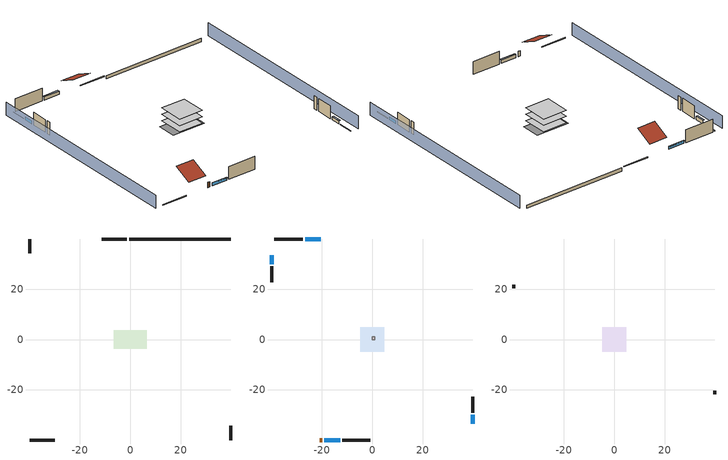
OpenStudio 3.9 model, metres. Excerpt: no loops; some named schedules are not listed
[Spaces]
crawlspace - vented 1
 floor foundation (Slab1 construction): -6.47,-3.59 -6.47,3.59 6.47,3.59 6.47,-3.59 z-1.22
 wall outside (RimJoist1 construction): -1.34,39.82 -11.31,39.82 z0:0.3
 wall outside (RimJoist2 construction): 39.82,-39.82 39.82,-34.27 z0:0.3
 wall outside (RimJoist3 construction): -39.82,-39.82 -29.85,-39.82 z0:0.3
 wall outside (RimJoist4 construction): -39.82,39.82 -39.82,34.27 z0:0.3
 wall foundation (FoundationWall1 construction): 39.82,39.82 -0.41,39.82 z-1.22:0
conditioned space 1
 floor to crawlspace - vented 1 (Floor1 construction): -4.82,-4.82 -4.82,4.82 4.82,4.82 4.82,-4.82 z0
 floor adiabatic (AdiabaticFloorConstruction): -4.82,-4.82 -4.82,4.82 4.82,4.82 4.82,-4.82 z2.44
 wall outside (Wall1 construction): -27.51,39.82 -38.89,39.82 z0:4.88
 wall outside (Wall2 construction): 39.82,-28.96 39.82,-22.64 z0:4.88
 wall outside (Wall3 construction): -11.81,-39.82 -0.81,-39.82 z0:4.88
 wall outside (Wall4 construction): -39.82,28.96 -39.82,22.64 z0:4.88
 wall outside (AdiabaticWallConstruction): -20.37,39.82 -26.58,39.82 / 39.82,-33.34 39.82,-29.89 / -18.95,-39.82 -12.74,-39.82 / -39.82,33.34 -39.82,29.89 z0:1.22
 wall outside (AdiabaticWallConstruction 1): -20.79,-39.82 -19.87,-39.82 z0:2.03
 window (WindowConstruction): -20.37,39.82 -26.58,39.82 z0:1.22
 window (WindowConstruction 1): 39.82,-33.34 39.82,-29.89 z0:1.22
 window (WindowConstruction 2): -18.95,-39.82 -12.74,-39.82 z0:1.22
 window (WindowConstruction 3): -39.82,33.34 -39.82,29.89 z0:1.22
 door (Door): -20.79,-39.82 -19.88,-39.82 z0:2.03
 ceiling adiabatic (AdiabaticFloorConstruction): 4.82,-4.82 4.82,4.82 -4.82,4.82 -4.82,-4.82 z2.44
central ac airloop ret air space
 floor adiabatic (AdiabaticConst): 0,0 0,1 1,1 1,0 z0
 wall adiabatic (AdiabaticConst): 0,1 0,0 1,0 1,1 0,1 z0:1
 ceiling adiabatic (AdiabaticConst): 1,0 1,1 0,1 0,0 z1
attic - unvented 1
 floor to conditioned space 1 (Floor2 construction Reversed): -4.82,-4.82 -4.82,4.82 4.82,4.82 4.82,-4.82 z4.88
 wall outside (Wall5 construction): 39.82,-21.71 39.82,-20.39 z0:4.88
 wall outside (Wall6 construction): -39.82,21.71 -39.82,20.39 z0:4.88
 roof outside (Roof1 construction): -19.44,39.82,4.88 -19.44,33.37,8.1 -12.24,33.37,8.1 -12.24,39.82,4.88
 roof outside (Roof2 construction): -21.72,-39.82,4.88 -21.72,-33.37,8.1 -28.92,-33.37,8.1 -28.92,-39.82,4.88
shading: -42.87,39.82 -42.87,-39.82 / 42.87,-39.82 42.87,39.82 z0:4.88; -26.58,39.82 -20.37,39.82 -20.37,40.43 -26.58,40.43 z1.22; 39.82,-29.89 39.82,-33.34 40.43,-33.34 40.43,-29.89 z1.22; -12.74,-39.82 -18.95,-39.82 -18.95,-40.43 -12.74,-40.43 z1.22; -39.82,29.89 -39.82,33.34 -40.43,33.34 -40.43,29.89 z1.22
[Site]
Denver Intl Ap_CO: Latitude {deg}=39.83; Longitude {deg}=-104.65; Time Zone {hr}=-7; Elevation {m}=1650; Terrain=Suburbs; Keep Site Location Information=Yes
[Site:GroundTemperature:Shallow]
6.71281, 4.94206, 4.80025, 5.64056, 9.01395, 12.3716, 15.2825, 17.1265, 17.2832, 15.7834, 12.9467, 9.69205
[Site:WaterMainsTemperature]
Calculation Method=Schedule; Temperature Schedule=mains temperature schedule
[Building]
Building 1
[Material] Roughness=Rough
Name | Thickness {m} | Conductivity {W/m-K} | Density {kg/m3} | Specific Heat {J/kg-K} | Thermal Absorptance | Solar Absorptance | Visible Absorptance
asphalt or fiberglass shingles | 0.00635 | 0.162714 | 1121.4 | 1465.45 | 0.9 | 0.85 | 0.85
roof rigid ins | 0.00281632 | 0.029427 | 32.04 | 1214.23 | 0.9 | 0.7 | 0.7
osb sheathing 0.5 in. | 0.0127 | 0.115458 | 512.64 | 1214.23 | 0.9 | 0.6 | 0.6
wood siding | 0.0254 | 0.102417 | 544.68 | 1172.36 | 0.9 | 0.7 | 0.7
wall rigid ins; rim joist rigid ins; floor rigid ins | 0.051816 | 0.029427 | 32.04 | 1214.23 | 0.9 | 0.7 | 0.7
osb sheathing 0.5 in. 1 | 0.0127 | 0.115458 | 512.64 | 1214.23 | 0.9 | 0.7 | 0.7
wall stud and cavity | 0.1397 | 0.0823012 | 139.0536 | 1170.24 | 0.9 | 0.7 | 0.7
gypsum board | 0.0127 | 0.160291 | 801 | 837.4 | 0.9 | 0.6 | 0.6
wall stud and cavity 1 | 0.1397 | 0.727959 | 139.0536 | 1170.24 | 0.9 | 0.6 | 0.6
osb sheathing 2.0 in. | 0.0508 | 0.115458 | 512.64 | 1214.23 | 0.9 | 0.7 | 0.7
rim joist stud and cavity | 0.0508 | 0.0351153 | 125.044 | 1163.47 | 0.9 | 0.6 | 0.6
floor stud and cavity | 0.1397 | 0.186283 | 92.3553 | 1139.71 | 0.9 | 0.7 | 0.7
osb sheathing 0.75 in. | 0.01905 | 0.115458 | 512.64 | 1214.23 | 0.9 | 0.7 | 0.7
floor covering | 0.0127 | 0.0433444 | 54.468 | 1339.84 | 0.9 | 0.6 | 0.6
ceiling loosefill ins | 0.254 | 0.0480833 | 16.02 | 1046.75 | 0.9 | 0.7 | 0.7
ceiling stud and cavity | 0.1397 | 0.108384 | 65.682 | 1177.47 | 0.9 | 0.7 | 0.7
exterior vertical ins | 0.0461162 | 0.029427 | 32.04 | 1214.23
concrete 8.0 in. | 0.2032 | 1.803125 | 2242.8 | 837.4 | 0.9 | 0.7 | 0.7
concrete 4.0 in. | 0.1016 | 1.803125 | 2242.8 | 837.4 | 0.9 | 0.7 | 0.7
wood siding 1; wood siding 2 | 0.0254 | 0.102417 | 544.68 | 1172.36
wall rigid ins 1; floor rigid ins 1 | 0.512978 | 0.029427 | 32.04 | 1214.23 | 0.9 | 0.7 | 0.7
wall stud and cavity 2 | 0.0889 | 0.380278 | 52.3479 | 1209.89 | 0.9 | 0.7 | 0.7
door material | 0.04445 | 0.0716541 | 512.64 | 1214.23 | 0.9 | 0.7 | 0.7
floor stud and cavity 1 | 0.1397 | 1.75129 | 37.0049 | 1207.88 | 0.9 | 0.7 | 0.7
wall stud and cavity 3 | 0.0889 | 0.391764 | 83.0341 | 1211.67 | 0.9 | 0.7 | 0.7
furniture material conditioned space 1 | 0.1524 | 0.115458 | 640.8 | 1214.23 | 0.9 | 0.6 | 0.6
[Construction]
Roof1 construction; Roof2 construction: asphalt or fiberglass shingles, roof rigid ins, osb sheathing 0.5 in.
Wall1 construction; Wall2 construction; Wall3 construction; Wall4 construction: wood siding, wall rigid ins, osb sheathing 0.5 in. 1, wall stud and cavity, gypsum board
Wall5 construction; Wall6 construction: wood siding, osb sheathing 0.5 in. 1, wall stud and cavity 1
RimJoist1 construction; RimJoist2 construction; RimJoist3 construction; RimJoist4 construction: wood siding, rim joist rigid ins, osb sheathing 2.0 in., rim joist stud and cavity
Floor1 construction: floor stud and cavity, floor rigid ins, osb sheathing 0.75 in., floor covering
Floor2 construction Reversed: gypsum board, ceiling stud and cavity, ceiling loosefill ins
FoundationWall1 construction: concrete 8.0 in.
Slab1 construction: concrete 4.0 in.
WindowConstruction; WindowConstruction 1; WindowConstruction 2; WindowConstruction 3: WindowMaterial
AdiabaticWallConstruction: wood siding 1, wall rigid ins 1, wall stud and cavity 2, gypsum board
Door: door material
AdiabaticWallConstruction 1: wood siding 2, wall rigid ins 1, wall stud and cavity 2, gypsum board
AdiabaticFloorConstruction: floor stud and cavity 1, floor rigid ins 1, osb sheathing 0.75 in., floor covering
PartitionWallConstruction: gypsum board, wall stud and cavity 3, gypsum board
furniture construction conditioned space 1: furniture material conditioned space 1
AdiabaticConst: Adiabatic
[WindowMaterial:SimpleGlazingSystem]
WindowMaterial: U-Factor {W/m2-K}=1.87374; Solar Heat Gain Coefficient=0.45
[Material:NoMass]
Adiabatic: Roughness=Rough; Thermal Resistance {m2-K/W}=176.1
[ThermalZone] Multiplier=1; Use Ideal Air Loads=No
Name | Volume {m3} | Thermostat
conditioned space | 453.07 | conditioned space temperature setpoint
attic - unvented | 66.7434
crawlspace - vented | 113.267
central ac airloop ret air zone | 1
[Sizing:Zone] Zone Cooling Design Supply Air Temperature Input Method=SupplyAirTemperature; Zone Cooling Design Supply Air Temperature {C}=14; Zone Cooling Design Supply Air Temperature Difference {deltaC}=11.11; Zone Heating Design Supply Air Temperature Input Method=SupplyAirTemperature; Zone Heating Design Supply Air Temperature {C}=40; Zone Heating Design Supply Air Temperature Difference {deltaC}=11.11; Zone Cooling Design Supply Air Humidity Ratio {kg-H2O/kg-air}=0.0085; Zone Heating Design Supply Air Humidity Ratio {kg-H2O/kg-air}=0.008; Cooling Design Air Flow Method=DesignDay; Heating Design Air Flow Method=DesignDay; Account for Dedicated Outdoor Air System=No; Dedicated Outdoor Air System Control Strategy=NeutralSupplyAir; Dedicated Outdoor Air Low Setpoint Temperature for Design {C}=autosize; Dedicated Outdoor Air High Setpoint Temperature for Design {C}=autosize; Zone Load Sizing Method=Sensible Load Only No Latent Load; Zone Latent Cooling Design Supply Air Humidity Ratio Input Method=HumidityRatioDifference; Zone Cooling Design Supply Air Humidity Ratio Difference {kgWater/kgDryAir}=0.005; Zone Latent Heating Design Supply Air Humidity Ratio Input Method=HumidityRatioDifference; Zone Humidification Design Supply Air Humidity Ratio Difference {kgWater/kgDryAir}=0.005; Sizing Option=Coincident
attic - unvented; crawlspace - vented; central ac airloop ret air zone
[Space]
Name | Thermal Zone | Volume {m3}
conditioned space 1 | conditioned space | 453.07
attic - unvented 1 | attic - unvented | 66.7434
crawlspace - vented 1 | crawlspace - vented | 113.267
central ac airloop ret air space | central ac airloop ret air zone
[ThermostatSetpoint:DualSetpoint]
conditioned space temperature setpoint: Heating Setpoint Temperature Schedule=heating setpoint; Cooling Setpoint Temperature Schedule=cooling setpoint; Temperature Difference Between Cutout And Setpoint {deltaC}=0
[Foundation:Kiva]
Foundation Kiva 1: Initial Indoor Air Temperature {C}=2.7096; Wall Height Above Grade {m}=0; Wall Depth Below Slab {m}=0.2032; Custom Block Material Name 1=exterior vertical ins; Custom Block Depth 1 {m}=1.2192; Custom Block X Position 1 {m}=0.2032; Custom Block Z Position 1 {m}=0
[Foundation:Kiva:Settings]
Soil Conductivity {W/m-K}=1.731; Soil Density {kg/m3}=1842.3; Soil Specific Heat {J/kg-K}=418.7; Ground Solar Absorptivity=0.9; Ground Thermal Absorptivity=0.9; Ground Surface Roughness {m}=0.03; Far-Field Width {m}=40; Deep-Ground Boundary Condition=ZeroFlux; Deep-Ground Depth {m}=40; Minimum Cell Dimension {m}=0.2; Maximum Cell Growth Coefficient=3; Simulation Timestep=Timestep
[SurfaceProperty:ExposedFoundationPerimeter]
Slab1: Exposed Perimeter Calculation Method=TotalExposedPerimeter; Total Exposed Perimeter {m}=40.2336
[SurfaceProperty:IncidentSolarMultiplier] Incident Solar Multiplier=1; Incident Solar Multiplier Schedule=trans schedule winter=0.85 summer=0.7
Window1; Window2; Window3; Window4
[InternalMass:Definition] Design Level Calculation Method=SurfaceArea
Name | Construction | Surface Area {m2}
partition wall mass | PartitionWallConstruction | 185.806
furniture mass conditioned space 1 | furniture construction conditioned space 1 | 74.3224
[InternalMass] Space or SpaceType=conditioned space 1; Multiplier=1
Name | Internal Mass Definition
partition wall mass | partition wall mass
furniture mass conditioned space 1 | furniture mass conditioned space 1
[EnergyManagementSystem:Sensor]
Name | Output Variable or Output Meter | Output Variable or Output Meter Index Key
out_pb_s | Site Outdoor Air Barometric Pressure
out_wt_s | Site Outdoor Air Humidity Ratio
site_vw_s | Site Wind Speed
cool_season | Schedule Value | cooling season schedule
central_ac_airloop_AH_MFR_s | System Node Mass Flow Rate | Node 6
central_ac_airloop_AH_VFR_s | System Node Current Density Volume Flow Rate | Node 6
central_ac_airloop_AH_Tout_s | System Node Temperature | Node 6
central_ac_airloop_AH_Wout_s | System Node Humidity Ratio | Node 6
central_ac_airloop_RA_T_s | System Node Temperature | Node 9
central_ac_airloop_Ra_W_s | System Node Humidity Ratio | Node 9
central_ac_airloop_0_DZ_T_s | Zone Air Temperature | crawlspace - vented
central_ac_airloop_0_DZ_W_s | Zone Mean Air Humidity Ratio | crawlspace - vented
natural_vent_s | Schedule Value | natural vent schedule
htg_sp_s | Schedule Value | heating setpoint
clg_sp_s | Schedule Value | cooling setpoint
clothes_dryer_exhaust_0_sch_s | Schedule Value | clothes dryer exhaust 0 schedule
htg_load_cond | Heating:EnergyTransfer:Zone:CONDITIONED SPACE
clg_load_cond | Cooling:EnergyTransfer:Zone:CONDITIONED SPACE
htg_load_duct | Heating:EnergyTransfer:Zone:CENTRAL AC AIRLOOP RET AIR ZONE
clg_load_duct | Cooling:EnergyTransfer:Zone:CENTRAL AC AIRLOOP RET AIR ZONE
[EnergyManagementSystem:Program]
central_ac_supply_fan_disaggregate_program: Set central_ac_supply_fan_clg = 0; If central_ac_clg_coil_s > 0; Set central_ac_supply_fan_clg = central_ac_supply_fan_s; EndIf
boiler_hydronic_pump_power_program: Set heating_plr = boiler_plr_s; Set pump_total_eff = boiler_hydronic_pump_rated_mfr / 1000 * 20000.0 / 81.7307692307692; Set pump_vfr = boiler_hydronic_pump_mfr_s / 1000; If pump_vfr > 0; Set boiler_hydronic_pump_pressure_rise_act = 81.73076923076923 * heating_plr * pump_total_eff / pump_vfr; Else; Set boiler_hydronic_pump_pressure_rise_act = 0; EndIf
boiler_hydronic_pump_disaggregate_program: Set boiler_hydronic_pump_primary_htg = boiler_hydronic_pump_s
water_heater_EC_adj: If WarmupFlag == 0; Set dhw_e_cons = water_heater_energy + water_heater_on_cycle_parasitic + water_heater_off_cycle_parasitic; Set water_heater_ec_adj_act = -0.05990509749298423 * dhw_e_cons / 1; EndIf
fridge_schedule_program: Set Tin = fridge_tin_s*(9.0/5.0)+32.0; Set fridge_schedule_act = 0; If (Hour == 0); Set fridge_schedule_act = (-0.487+0.019*Tin); ElseIf (Hour == 1); Set fridge_schedule_act = (-0.34+0.016*Tin); ElseIf (Hour == 2); Set fridge_schedule_act = (-0.37+0.017*Tin); ElseIf (Hour == 3); Set fridge_schedule_act = (-0.361+0.016*Tin); ElseIf (Hour == 4); Set fridge_schedule_act = (-0.515+0.018*Tin); ElseIf (Hour == 5); Set fridge_schedule_act = (-0.684+0.021*Tin); ElseIf (Hour == 6); Set fridge_schedule_act = (-0.471+0.019*Tin); ElseIf (Hour == 7); Set fridge_schedule_act = (-0.159+0.015*Tin); ElseIf (Hour == 8); Set fridge_schedule_act = (-0.079+0.015*Tin); ElseIf (Hour == 9); Set fridge_schedule_act = (-0.417+0.019*Tin); ElseIf (Hour == 10); Set fridge_schedule_act = (-0.411+0.018*Tin); ElseIf (Hour == 11); Set fridge_schedule_act = (-0.386+0.018*Tin); ElseIf (Hour == 12); Set fridge_schedule_act = (-0.24+0.016*Tin); ElseIf (Hour == 13); Set fridge_schedule_act = (-0.314+0.017*Tin); ElseIf (Hour == 14); Set fridge_schedule_act = (-0.16+0.015*Tin); ElseIf (Hour == 15); Set fridge_schedule_act = (-0.121+0.015*Tin); ElseIf (Hour == 16); Set fridge_schedule_act = (-0.469+0.02*Tin); ElseIf (Hour == 17); Set fridge_schedule_act = (-0.412+0.02*Tin); ElseIf (Hour == 18); Set fridge_schedule_act = (-0.091+0.017*Tin); ElseIf (Hour == 19); Set fridge_schedule_act = (0.077+0.014*Tin); ElseIf (Hour == 20); Set fridge_schedule_act = (-0.118+0.016*Tin); ElseIf (Hour == 21); Set fridge_schedule_act = (-0.247+0.017*Tin); ElseIf (Hour == 22); Set fridge_schedule_act = (-0.445+0.019*Tin); ElseIf (Hour == 23); Set fridge_schedule_act = (-0.544+0.02*Tin); EndIf
central_ac_airloop_0_duct_program: Set central_ac_airloop_AH_MFR = central_ac_airloop_AH_MFR_s; Set central_ac_airloop_Fan_RTF = 0; Set central_ac_airloop_Fan_RTF = central_ac_airloop_Fan_RTF + central_ac_airloop_Fan_RTF_s; Set central_ac_airloop_Fan_RTF = central_ac_airloop_Fan_RTF + central_ac_airloop_Fan_RTF_s_1; Set central_ac_airloop_AH_VFR = central_ac_airloop_AH_VFR_s; Set central_ac_airloop_AH_Tout = central_ac_airloop_AH_Tout_s; Set central_ac_airloop_AH_Wout = central_ac_airloop_AH_Wout_s; Set central_ac_airloop_RA_T = central_ac_airloop_RA_T_s; Set central_ac_airloop_Ra_W = central_ac_airloop_Ra_W_s; Set central_ac_airloop_0_DZ_T = central_ac_airloop_0_DZ_T_s; Set central_ac_airloop_0_DZ_W = central_ac_airloop_0_DZ_W_s; Run central_ac_airloop_0_duct_subroutine; Set central_ac_airloop_0_SupSensLkToCond_act = central_ac_airloop_0_SupSensLkToCond; Set central_ac_airloop_0_SupLatLkToCond_act = central_ac_airloop_0_SupLatLkToCond; Set central_ac_airloop_0_SupCondToLv_act = central_ac_airloop_0_SupCondToLv; Set central_ac_airloop_0_RetSensLkToRP_act = central_ac_airloop_0_RetSensLkToRP; Set central_ac_airloop_0_RetLatLkToRP_act = central_ac_airloop_0_RetLatLkToRP; Set central_ac_airloop_0_RetCondToRP_act = central_ac_airloop_0_RetCondToRP; Set central_ac_airloop_0_RetCondToDZ_act = central_ac_airloop_0_RetCondToDZ; Set central_ac_airloop_0_SupCondToDZ_act = central_ac_airloop_0_SupCondToDZ; Set central_ac_airloop_0_SupSensLkToDZ_act = central_ac_airloop_0_SupSensLkToDZ; Set central_ac_airloop_0_SupLatLkToDZ_act = central_ac_airloop_0_SupLatLkToDZ; Set central_ac_airloop_0_ZoneMixDZToCond_mix_act = central_ac_airloop_0_ZoneMixDZToCond; Set central_ac_airloop_0_ZoneMixCondToDZ_mix_act = central_ac_airloop_0_ZoneMixCondToDZ
natural_vent_program: Set Tin = tin_s; Set Tout = tout_s; Set Wout = out_wt_s; Set Pbar = out_pb_s; Set Phiout = (@RhFnTdbWPb Tout Wout Pbar); Set MaxHR = 0.0115; Set Tnvsp = (htg_sp_s + clg_sp_s) / 2; Set NVavail = natural_vent_s; Set ClgSsnAvail = cool_season; Set Qnv = 0; Set Qwhf = 0; Set whole_house_fan_mix_act = 0; Set whole_house_fan_act = 0; If ((Wout < MaxHR) && (Tin > Tout) && (Tin > Tnvsp) && (ClgSsnAvail > 0)); Set WHF_Flow = 0; Set Adj = (Tin-Tnvsp)/(Tin-Tout); Set Adj = (@Min Adj 1); Set Adj = (@Max Adj 0); If (WHF_Flow > 0); Set Qwhf = WHF_Flow*Adj; Set whole_house_fan_mix_act = WHF_Flow*Adj; Set WHF_W = 0; Set whole_house_fan_act = WHF_W*Adj; ElseIf (NVavail > 0); Set NVArea = 9471.204799488001; Set Cs = 0.00017937135914540493; Set Cw = 8.70903777141566e-05; Set Tdiff = Tin-Tout; Set dT = (@Abs Tdiff); Set Vwind = site_vw_s; Set SGNV = NVArea*Adj*((((Cs*dT)+(Cw*(Vwind^2)))^0.5)/1000); Set MaxNV = 2.5170530304000005; Set Qnv = (@Min SGNV MaxNV); EndIf; EndIf; Set natural_vent_flow_act = Qnv; Set whole_house_fan_flow_act = Qwhf; Set natural_vent_program_Qnv = Qnv; Set natural_vent_program_Qwhf = Qwhf
crawlspace_vented_1_duct_leakage_imbalance_infil_program: Set Qducts = 0; Set Qducts = Qducts - central_ac_airloop_0_DuctImbalLkSupFanEquivDZ; Set Qducts = Qducts + central_ac_airloop_0_DuctImbalLkExhFanEquivDZ; Set crawlspace_vented_1_duct_leakage_imbalance_infil_flow_act = (@Abs(Qducts))
unmet_hours_program: Set htg_unmet_hours = 0; Set clg_unmet_hours = 0; Set unit_htg_unmet_hours = 0; If ((DayOfYear >= 1) && (DayOfYear <= 365)); Set unit_htg_unmet_hours = unit_htg_unmet_hours + conditioned_space_htg_unmet_s; If unit_htg_unmet_hours > htg_unmet_hours; Set htg_unmet_hours = unit_htg_unmet_hours; EndIf; EndIf; Set unit_clg_unmet_hours = 0; If ((DayOfYear >= 1) && (DayOfYear <= 365)); Set unit_clg_unmet_hours = unit_clg_unmet_hours + conditioned_space_clg_unmet_s; If unit_clg_unmet_hours > clg_unmet_hours; Set clg_unmet_hours = unit_clg_unmet_hours; EndIf; EndIf
total_loads_program: Set loads_htg_tot = 0; Set loads_clg_tot = 0; If htg_load_cond > 0; Set loads_htg_tot = loads_htg_tot + (htg_load_cond - clg_load_cond) * 1.0; Set loads_htg_tot = loads_htg_tot + (htg_load_duct - clg_load_duct) * 1.0; EndIf; Set loads_htg_tot = (@Max loads_htg_tot 0); If clg_load_cond > 0; Set loads_clg_tot = loads_clg_tot + (clg_load_cond - htg_load_cond) * 1.0; Set loads_clg_tot = loads_clg_tot + (clg_load_duct - htg_load_duct) * 1.0; EndIf; Set loads_clg_tot = (@Max loads_clg_tot 0)
total_airflows_program: Set total_infil_flow_rate = 0; Set total_mechvent_flow_rate = 0; Set total_natvent_flow_rate = 0; Set total_whf_flow_rate = 0; Set total_infil_flow_rate = total_infil_flow_rate + (infil_program_Qinf * 1); Set total_mechvent_flow_rate = total_mechvent_flow_rate + (infil_program_Qfan * 1); Set total_natvent_flow_rate = total_natvent_flow_rate + (natural_vent_program_Qnv * 1); Set total_whf_flow_rate = total_whf_flow_rate + (natural_vent_program_Qwhf * 1)
[EnergyManagementSystem:ProgramCallingManager]
central_ac_supply_fan_disaggregate_program_calling_manager: EndOfSystemTimestepBeforeHVACReporting; central_ac_supply_fan_disaggregate_program
boiler_hydronic_pump_power_program_calling_manager: EndOfSystemTimestepBeforeHVACReporting; boiler_hydronic_pump_power_program
boiler_hydronic_pump_disaggregate_program_calling_manager: EndOfSystemTimestepBeforeHVACReporting; boiler_hydronic_pump_disaggregate_program
water_heater_EC_adj_ProgramManager: EndOfSystemTimestepBeforeHVACReporting; water_heater_EC_adj
[EnergyManagementSystem:Actuator]
Name | Actuated Component | Actuated Component Type | Actuated Component Control Type | Zone or Space
water_heater_ec_adj_act | water heater energy adjustment1 | OtherEquipment | Power Level | conditioned space 1
central_ac_airloop_0_SupSensLkToCond_act | central ac airloop_0 SupSensLkToCond | OtherEquipment | Power Level | conditioned space 1
central_ac_airloop_0_SupLatLkToCond_act | central ac airloop_0 SupLatLkToCond | OtherEquipment | Power Level | conditioned space 1
central_ac_airloop_0_SupCondToLv_act | central ac airloop_0 SupCondToLv | OtherEquipment | Power Level | conditioned space 1
central_ac_airloop_0_RetCondToRP_act | central ac airloop_0 RetCondToRP | OtherEquipment | Power Level | central ac airloop ret air space
central_ac_airloop_0_RetSensLkToRP_act | central ac airloop_0 RetSensLkToRP | OtherEquipment | Power Level | central ac airloop ret air space
central_ac_airloop_0_RetLatLkToRP_act | central ac airloop_0 RetLatLkToRP | OtherEquipment | Power Level | central ac airloop ret air space
central_ac_airloop_0_SupCondToDZ_act | central ac airloop_0 SupCondToDZ | OtherEquipment | Power Level | crawlspace - vented 1
central_ac_airloop_0_RetCondToDZ_act | central ac airloop_0 RetCondToDZ | OtherEquipment | Power Level | crawlspace - vented 1
central_ac_airloop_0_SupSensLkToDZ_act | central ac airloop_0 SupSensLkToDZ | OtherEquipment | Power Level | crawlspace - vented 1
central_ac_airloop_0_SupLatLkToDZ_act | central ac airloop_0 SupLatLkToDZ | OtherEquipment | Power Level | crawlspace - vented 1
whole_house_fan_act | whole house fan | ElectricEquipment | Electricity Rate | conditioned space 1
mech_vent_house_fan_cfis_act | mech vent house fan cfis | ElectricEquipment | Electricity Rate | conditioned space 1
mech_vent_house_fan_sensible_load_act | mech vent house fan sensible load | OtherEquipment | Power Level | conditioned space 1
mech_vent_house_fan_latent_load_act | mech vent house fan latent load | OtherEquipment | Power Level | conditioned space 1
[OtherEquipment:Definition] Design Level Calculation Method=EquipmentLevel
Name | Design Level {W} | Fraction Latent | Fraction Radiant | Fraction Lost
water heater energy adjustment1 | 0.01 | 0 | 0 | 1
clothes dryer 2 | 0 | 0.015 | 0.081 | 0.85
cooking range 2 | 0 | 0.08 | 0.432 | 0.2
general water use sensible | -61.6891 | 0 | 0.6 | 0
general water use latent | 62.594 | 1 | 0 | 0
central ac airloop_0 SupSensLkToCond; central ac airloop_0 SupCondToLv; central ac airloop_0 RetCondToRP; central ac airloop_0 RetSensLkToRP; central ac airloop_0 SupCondToDZ; central ac airloop_0 RetCondToDZ; central ac airloop_0 SupSensLkToDZ; mech vent house fan sensible load | 0 | 0 | 0 | 0
central ac airloop_0 SupLatLkToCond; central ac airloop_0 RetLatLkToRP; central ac airloop_0 SupLatLkToDZ; mech vent house fan latent load | 0 | 1 | 0 | 0
[OtherEquipment]
Name | Other Equipment Definition | Space or SpaceType | Schedule | Fuel Type
water heater energy adjustment1 | water heater energy adjustment1 | conditioned space 1 | Always On Discrete | Electricity
clothes dryer 1 | clothes dryer 2 | conditioned space 1 | clothes dryer schedule | Electricity
cooking range 1 | cooking range 2 | conditioned space 1 | cooking range schedule | Electricity
general water use sensible | general water use sensible | conditioned space 1 | general water use schedule
general water use latent | general water use latent | conditioned space 1 | general water use schedule
central ac airloop_0 SupSensLkToCond | central ac airloop_0 SupSensLkToCond | conditioned space 1 | Always On Discrete
central ac airloop_0 SupLatLkToCond | central ac airloop_0 SupLatLkToCond | conditioned space 1 | Always On Discrete
central ac airloop_0 SupCondToLv | central ac airloop_0 SupCondToLv | conditioned space 1 | Always On Discrete
central ac airloop_0 RetCondToRP | central ac airloop_0 RetCondToRP | central ac airloop ret air space | Always On Discrete
central ac airloop_0 RetSensLkToRP | central ac airloop_0 RetSensLkToRP | central ac airloop ret air space | Always On Discrete
central ac airloop_0 RetLatLkToRP | central ac airloop_0 RetLatLkToRP | central ac airloop ret air space | Always On Discrete
central ac airloop_0 SupCondToDZ | central ac airloop_0 SupCondToDZ | crawlspace - vented 1 | Always On Discrete
central ac airloop_0 RetCondToDZ | central ac airloop_0 RetCondToDZ | crawlspace - vented 1 | Always On Discrete
central ac airloop_0 SupSensLkToDZ | central ac airloop_0 SupSensLkToDZ | crawlspace - vented 1 | Always On Discrete
central ac airloop_0 SupLatLkToDZ | central ac airloop_0 SupLatLkToDZ | crawlspace - vented 1 | Always On Discrete
mech vent house fan sensible load | mech vent house fan sensible load | conditioned space 1 | Always On Discrete
mech vent house fan latent load | mech vent house fan latent load | conditioned space 1 | Always On Discrete
[ElectricEquipment:Definition] Design Level Calculation Method=EquipmentLevel
Name | Design Level {W} | Fraction Latent | Fraction Radiant | Fraction Lost
clothes washer | 25.4328 | 0.03 | 0.162 | 0.7
clothes dryer | 99.1904 | 0.015 | 0.081 | 0.85
dishwasher | 26.6217 | 0.3 | 0.18 | 0.4
fridge | 74.2009 | 0 | 0.6 | 0
cooking range | 179.505 | 0.08 | 0.432 | 0.2
misc tv | 224.219 | 0 | 0.6 | 0
misc plug loads | 343.307 | 0.045 | 0.513 | 0.1
whole house fan; mech vent house fan | 0 | 0 | 0 | 1
mech vent house fan cfis | 0 | 0 | 0 | 0
[ElectricEquipment] Space or SpaceType=conditioned space 1
Name | Electric Equipment Definition | Schedule
clothes washer | clothes washer | clothes washer schedule
clothes dryer | clothes dryer | clothes dryer schedule
dishwasher | dishwasher | dishwasher schedule
fridge | fridge | fridge schedule
cooking range | cooking range | cooking range schedule
misc tv | misc tv | misc tv schedule
misc plug loads | misc plug loads | misc plug loads schedule
whole house fan | whole house fan | Always On Discrete
mech vent house fan | mech vent house fan | mech vent house fan schedule
mech vent house fan cfis | mech vent house fan cfis | mech vent house fan cfis schedule
[WaterUse:Equipment:Definition]
Name | Peak Flow Rate {m3/s}
clothes washer | 3.38404e-07
dishwasher | 2.99135e-07
[Lights:Definition]
interior lighting: Design Level Calculation Method=LightingLevel; Lighting Level {W}=375.606; Fraction Radiant=0.6; Fraction Visible=0.2; Return Air Fraction=0
[Lights]
interior lighting: Lights Definition=interior lighting; Space or SpaceType=conditioned space 1; Schedule=interior lighting schedule; Fraction Replaceable=1
[Exterior:Lights:Definition]
exterior lighting: Design Level {W}=19.1781
[Exterior:Lights]
exterior lighting: Exterior Lights Definition=exterior lighting; Schedule=exterior lighting schedule
[People:Definition]
occupants: Number of People Calculation Method=People; Number of People {people}=3; Fraction Radiant=0.314171; Sensible Heat Fraction=0.56303; Carbon Dioxide Generation Rate {m3/s-W}=0; Enable ASHRAE 55 Comfort Warnings=No; Mean Radiant Temperature Calculation Type=EnclosureAveraged
[People]
occupants: People Definition=occupants; Space or SpaceType=conditioned space 1; Number of People Schedule=occupants schedule; Activity Level Schedule=occupants activity schedule; Multiplier=1
[ZoneMixing] Schedule=Always On Continuous; Design Flow Rate Calculation Method=Flow/Zone; Design Flow Rate {m3/s}=0
Name | Zone or Space | Source Zone or Space
central ac airloop_0 ZoneMixDZToCond mix | conditioned space | crawlspace - vented
central ac airloop_0 ZoneMixCondToDZ mix | crawlspace - vented | conditioned space
whole house fan mix | attic - unvented | conditioned space
[SpaceInfiltration:DesignFlowRate] Schedule=Always On Discrete
Name | Space or SpaceType | Design Flow Rate Calculation Method | Design Flow Rate {m3/s} | Air Changes per Hour {1/hr} | Constant Term Coefficient | Temperature Term Coefficient | Velocity Term Coefficient | Velocity Squared Term Coefficient
natural vent flow; whole house fan flow; infil flow | conditioned space 1 | Flow/Space | 0
infil crawlspace - vented 1 | crawlspace - vented 1 | AirChanges/Hour |  | 3.22703 | 1 | 0 | 0 | 0
crawlspace_vented 1 duct leakage imbalance infil flow | crawlspace - vented 1 | Flow/Space | 0
infil attic - unvented 1 | attic - unvented 1 | AirChanges/Hour |  | 0.1 | 1 | 0 | 0 | 0
[Schedule:Ruleset]
Name | Default Day Schedule
heating setpoint | heating setpoint default day
cooling setpoint | cooling setpoint default day
trans schedule winter=0.85 summer=0.7 | trans schedule winter=0.85 summer=0.7 default day
clothes washer schedule | clothes washer schedule default day
clothes dryer schedule | clothes dryer schedule default day
dishwasher schedule | dishwasher schedule default day
cooking range schedule | cooking range schedule default day
interior lighting schedule | interior lighting schedule default day
exterior lighting schedule | exterior lighting schedule default day
misc tv schedule | misc tv schedule default day
misc plug loads schedule | misc plug loads schedule default day
occupants schedule | occupants schedule default day
general water use schedule | general water use schedule default day
[Schedule:Day]
heating setpoint default day; cooling setpoint default day; trans schedule winter=0.85 summer=0.7 default day; clothes washer schedule default day; clothes dryer schedule default day; dishwasher schedule default day; cooking range schedule default day; interior lighting schedule default day; exterior lighting schedule default day; misc tv schedule default day; misc plug loads schedule default day; occupants schedule default day; general water use schedule default day: 24, 0, 0
heating setpoint day: 24, 0, 20
cooling setpoint day: 24, 0, 25.5556
trans schedule winter=0.85 summer=0.7 day; trans schedule winter=0.85 summer=0.7 day 2: 24, 0, 0.85
trans schedule winter=0.85 summer=0.7 day 1: 24, 0, 0.7
clothes washer schedule day: 1, 0, 0.104651, 2, 0, 0.0813953, 4, 0, 0.0465116, 5, 0, 0.0813953, 6, 0, 0.127907, 7, 0, 0.255814, 8, 0, 0.569767, 9, 0, 0.848837, 10, 0, 1, 11, 0, 0.976744, 12, 0, 0.872093, 13, 0, 0.77907, 14, 0, 0.697674, 15, 0, 0.569767, 16, 0, 0.593023, 17, 0, 0.581395, 21, 0, 0.569767, 22, 0, 0.546512, 23, 0, 0.372093, 24, 0, 0.197674
clothes dryer schedule day: 1, 0, 0.123457, 2, 0, 0.0740741, 3, 0, 0.0493827, 4, 0, 0.0246914, 5, 0, 0.0493827, 6, 0, 0.0740741, 7, 0, 0.197531, 8, 0, 0.395062, 9, 0, 0.592593, 10, 0, 0.839506, 11, 0, 0.962963, 12, 0, 1, 13, 0, 0.91358, 14, 0, 0.82716, 15, 0, 0.716049, 16, 0, 0.753086, 17, 0, 0.679012, 18, 0, 0.666667, 20, 0, 0.62963, 21, 0, 0.641975, 22, 0, 0.666667, 23, 0, 0.54321, 24, 0, 0.296296
dishwasher schedule day: 1, 0, 0.135135, 2, 0, 0.0630631, 3, 0, 0.045045, 5, 0, 0.027027, 6, 0, 0.0900901, 7, 0, 0.18018, 8, 0, 0.279279, 9, 0, 0.522523, 10, 0, 0.585586, 11, 0, 0.504505, 12, 0, 0.432432, 13, 0, 0.378378, 14, 0, 0.414414, 15, 0, 0.324324, 17, 0, 0.342342, 18, 0, 0.441441, 19, 0, 0.783784, 20, 0, 1, 21, 0, 0.810811, 22, 0, 0.603604, 23, 0, 0.396396, 24, 0, 0.279279
cooking range schedule day: 5, 0, 0.0597015, 6, 0, 0.11194, 7, 0, 0.171642, 8, 0, 0.291045, 11, 0, 0.343284, 12, 0, 0.402985, 13, 0, 0.462687, 14, 0, 0.343284, 15, 0, 0.291045, 16, 0, 0.402985, 17, 0, 0.567164, 18, 0, 1, 19, 0, 0.850746, 20, 0, 0.432836, 21, 0, 0.291045, 22, 0, 0.231343, 23, 0, 0.171642, 24, 0, 0.11194
interior lighting schedule day: 1, 0, 0.108182, 4, 0, 0.0901515, 5, 0, 0.0991667, 6, 0, 0.162273, 7, 0, 0.270455, 8, 0, 0.342576, 10, 0, 0.369621, 11, 0, 0.351591, 12, 0, 0.333561, 13, 0, 0.324545, 14, 0, 0.31553, 15, 0, 0.333561, 16, 0, 0.369621, 17, 0, 0.450758, 18, 0, 0.585985, 19, 0, 0.775303, 20, 0, 0.955606, 21, 0, 0.991667, 22, 0, 0.712197, 23, 0, 0.360606, 24, 0, 0.162273
interior lighting schedule day 1: 1, 0, 0.100909, 4, 0, 0.0840909, 5, 0, 0.0925, 6, 0, 0.151364, 7, 0, 0.252273, 8, 0, 0.319545, 10, 0, 0.344773, 11, 0, 0.327955, 12, 0, 0.311136, 13, 0, 0.302727, 14, 0, 0.294318, 15, 0, 0.311136, 16, 0, 0.344773, 17, 0, 0.420455, 18, 0, 0.546591, 19, 0, 0.723182, 20, 0, 0.891364, 21, 0, 0.925, 22, 0, 0.664318, 23, 0, 0.336364, 24, 0, 0.151364
interior lighting schedule day 2: 1, 0, 0.0927273, 4, 0, 0.0772727, 5, 0, 0.085, 6, 0, 0.139091, 7, 0, 0.231818, 8, 0, 0.293636, 10, 0, 0.316818, 11, 0, 0.301364, 12, 0, 0.285909, 13, 0, 0.278182, 14, 0, 0.270455, 15, 0, 0.285909, 16, 0, 0.316818, 17, 0, 0.386364, 18, 0, 0.502273, 19, 0, 0.664545, 20, 0, 0.819091, 21, 0, 0.85, 22, 0, 0.610455, 23, 0, 0.309091, 24, 0, 0.139091
interior lighting schedule day 3: 1, 0, 0.0845455, 4, 0, 0.0704545, 5, 0, 0.0775, 6, 0, 0.126818, 7, 0, 0.211364, 8, 0, 0.267727, 10, 0, 0.288864, 11, 0, 0.274773, 12, 0, 0.260682, 13, 0, 0.253636, 14, 0, 0.246591, 15, 0, 0.260682, 16, 0, 0.288864, 17, 0, 0.352273, 18, 0, 0.457955, 19, 0, 0.605909, 20, 0, 0.746818, 21, 0, 0.775, 22, 0, 0.556591, 23, 0, 0.281818, 24, 0, 0.126818
interior lighting schedule day 4: 1, 0, 0.0763636, 4, 0, 0.0636364, 5, 0, 0.07, 6, 0, 0.114545, 7, 0, 0.190909, 8, 0, 0.241818, 10, 0, 0.260909, 11, 0, 0.248182, 12, 0, 0.235455, 13, 0, 0.229091, 14, 0, 0.222727, 15, 0, 0.235455, 16, 0, 0.260909, 17, 0, 0.318182, 18, 0, 0.413636, 19, 0, 0.547273, 20, 0, 0.674545, 21, 0, 0.7, 22, 0, 0.502727, 23, 0, 0.254545, 24, 0, 0.114545
interior lighting schedule day 5: 1, 0, 0.0727273, 4, 0, 0.0606061, 5, 0, 0.0666667, 6, 0, 0.109091, 7, 0, 0.181818, 8, 0, 0.230303, 10, 0, 0.248485, 11, 0, 0.236364, 12, 0, 0.224242, 13, 0, 0.218182, 14, 0, 0.212121, 15, 0, 0.224242, 16, 0, 0.248485, 17, 0, 0.30303, 18, 0, 0.393939, 19, 0, 0.521212, 20, 0, 0.642424, 21, 0, 0.666667, 22, 0, 0.478788, 23, 0, 0.242424, 24, 0, 0.109091
interior lighting schedule day 6: 1, 0, 0.0745455, 4, 0, 0.0621212, 5, 0, 0.0683333, 6, 0, 0.111818, 7, 0, 0.186364, 8, 0, 0.236061, 10, 0, 0.254697, 11, 0, 0.242273, 12, 0, 0.229848, 13, 0, 0.223636, 14, 0, 0.217424, 15, 0, 0.229848, 16, 0, 0.254697, 17, 0, 0.310606, 18, 0, 0.403788, 19, 0, 0.534242, 20, 0, 0.658485, 21, 0, 0.683333, 22, 0, 0.490758, 23, 0, 0.248485, 24, 0, 0.111818
interior lighting schedule day 7: 1, 0, 0.08, 4, 0, 0.0666667, 5, 0, 0.0733333, 6, 0, 0.12, 7, 0, 0.2, 8, 0, 0.253333, 10, 0, 0.273333, 11, 0, 0.26, 12, 0, 0.246667, 13, 0, 0.24, 14, 0, 0.233333, 15, 0, 0.246667, 16, 0, 0.273333, 17, 0, 0.333333, 18, 0, 0.433333, 19, 0, 0.573333, 20, 0, 0.706667, 21, 0, 0.733333, 22, 0, 0.526667, 23, 0, 0.266667, 24, 0, 0.12
interior lighting schedule day 8: 1, 0, 0.0890909, 4, 0, 0.0742424, 5, 0, 0.0816667, 6, 0, 0.133636, 7, 0, 0.222727, 8, 0, 0.282121, 10, 0, 0.304394, 11, 0, 0.289545, 12, 0, 0.274697, 13, 0, 0.267273, 14, 0, 0.259848, 15, 0, 0.274697, 16, 0, 0.304394, 17, 0, 0.371212, 18, 0, 0.482576, 19, 0, 0.638485, 20, 0, 0.78697, 21, 0, 0.816667, 22, 0, 0.586515, 23, 0, 0.29697, 24, 0, 0.133636
interior lighting schedule day 9: 1, 0, 0.0972727, 4, 0, 0.0810606, 5, 0, 0.0891667, 6, 0, 0.145909, 7, 0, 0.243182, 8, 0, 0.30803, 10, 0, 0.332348, 11, 0, 0.316136, 12, 0, 0.299924, 13, 0, 0.291818, 14, 0, 0.283712, 15, 0, 0.299924, 16, 0, 0.332348, 17, 0, 0.405303, 18, 0, 0.526894, 19, 0, 0.697121, 20, 0, 0.859242, 21, 0, 0.891667, 22, 0, 0.640379, 23, 0, 0.324242, 24, 0, 0.145909
interior lighting schedule day 10: 1, 0, 0.105455, 4, 0, 0.0878788, 5, 0, 0.0966667, 6, 0, 0.158182, 7, 0, 0.263636, 8, 0, 0.333939, 10, 0, 0.360303, 11, 0, 0.342727, 12, 0, 0.325152, 13, 0, 0.316364, 14, 0, 0.307576, 15, 0, 0.325152, 16, 0, 0.360303, 17, 0, 0.439394, 18, 0, 0.571212, 19, 0, 0.755758, 20, 0, 0.931515, 21, 0, 0.966667, 22, 0, 0.694242, 23, 0, 0.351515, 24, 0, 0.158182
interior lighting schedule day 11: 1, 0, 0.109091, 4, 0, 0.0909091, 5, 0, 0.1, 6, 0, 0.163636, 7, 0, 0.272727, 8, 0, 0.345455, 10, 0, 0.372727, 11, 0, 0.354545, 12, 0, 0.336364, 13, 0, 0.327273, 14, 0, 0.318182, 15, 0, 0.336364, 16, 0, 0.372727, 17, 0, 0.454545, 18, 0, 0.590909, 19, 0, 0.781818, 20, 0, 0.963636, 21, 0, 1, 22, 0, 0.718182, 23, 0, 0.363636, 24, 0, 0.163636
exterior lighting schedule day: 1, 0, 0.566667, 3, 0, 0.524167, 5, 0, 0.495833, 6, 0, 0.5525, 7, 0, 0.623333, 8, 0, 0.580833, 9, 0, 0.439167, 10, 0, 0.354167, 12, 0, 0.34, 13, 0, 0.354167, 14, 0, 0.396667, 15, 0, 0.425, 16, 0, 0.495833, 17, 0, 0.623333, 18, 0, 0.793333, 19, 0, 0.906667, 20, 0, 0.963333, 21, 0, 0.991667, 22, 0, 0.920833, 23, 0, 0.793333, 24, 0, 0.665833
exterior lighting schedule day 1: 1, 0, 0.528571, 3, 0, 0.488929, 5, 0, 0.4625, 6, 0, 0.515357, 7, 0, 0.581429, 8, 0, 0.541786, 9, 0, 0.409643, 10, 0, 0.330357, 12, 0, 0.317143, 13, 0, 0.330357, 14, 0, 0.37, 15, 0, 0.396429, 16, 0, 0.4625, 17, 0, 0.581429, 18, 0, 0.74, 19, 0, 0.845714, 20, 0, 0.898571, 21, 0, 0.925, 22, 0, 0.858929, 23, 0, 0.74, 24, 0, 0.621071
exterior lighting schedule day 2: 1, 0, 0.485714, 3, 0, 0.449286, 5, 0, 0.425, 6, 0, 0.473571, 7, 0, 0.534286, 8, 0, 0.497857, 9, 0, 0.376429, 10, 0, 0.303571, 12, 0, 0.291429, 13, 0, 0.303571, 14, 0, 0.34, 15, 0, 0.364286, 16, 0, 0.425, 17, 0, 0.534286, 18, 0, 0.68, 19, 0, 0.777143, 20, 0, 0.825714, 21, 0, 0.85, 22, 0, 0.789286, 23, 0, 0.68, 24, 0, 0.570714
exterior lighting schedule day 3: 1, 0, 0.442857, 3, 0, 0.409643, 5, 0, 0.3875, 6, 0, 0.431786, 7, 0, 0.487143, 8, 0, 0.453929, 9, 0, 0.343214, 10, 0, 0.276786, 12, 0, 0.265714, 13, 0, 0.276786, 14, 0, 0.31, 15, 0, 0.332143, 16, 0, 0.3875, 17, 0, 0.487143, 18, 0, 0.62, 19, 0, 0.708571, 20, 0, 0.752857, 21, 0, 0.775, 22, 0, 0.719643, 23, 0, 0.62, 24, 0, 0.520357
exterior lighting schedule day 4: 1, 0, 0.4, 3, 0, 0.37, 5, 0, 0.35, 6, 0, 0.39, 7, 0, 0.44, 8, 0, 0.41, 9, 0, 0.31, 10, 0, 0.25, 12, 0, 0.24, 13, 0, 0.25, 14, 0, 0.28, 15, 0, 0.3, 16, 0, 0.35, 17, 0, 0.44, 18, 0, 0.56, 19, 0, 0.64, 20, 0, 0.68, 21, 0, 0.7, 22, 0, 0.65, 23, 0, 0.56, 24, 0, 0.47
exterior lighting schedule day 5: 1, 0, 0.380952, 3, 0, 0.352381, 5, 0, 0.333333, 6, 0, 0.371429, 7, 0, 0.419048, 8, 0, 0.390476, 9, 0, 0.295238, 10, 0, 0.238095, 12, 0, 0.228571, 13, 0, 0.238095, 14, 0, 0.266667, 15, 0, 0.285714, 16, 0, 0.333333, 17, 0, 0.419048, 18, 0, 0.533333, 19, 0, 0.609524, 20, 0, 0.647619, 21, 0, 0.666667, 22, 0, 0.619048, 23, 0, 0.533333, 24, 0, 0.447619
exterior lighting schedule day 6: 1, 0, 0.390476, 3, 0, 0.36119, 5, 0, 0.341667, 6, 0, 0.380714, 7, 0, 0.429524, 8, 0, 0.400238, 9, 0, 0.302619, 10, 0, 0.244048, 12, 0, 0.234286, 13, 0, 0.244048, 14, 0, 0.273333, 15, 0, 0.292857, 16, 0, 0.341667, 17, 0, 0.429524, 18, 0, 0.546667, 19, 0, 0.624762, 20, 0, 0.66381, 21, 0, 0.683333, 22, 0, 0.634524, 23, 0, 0.546667, 24, 0, 0.45881
exterior lighting schedule day 7: 1, 0, 0.419048, 3, 0, 0.387619, 5, 0, 0.366667, 6, 0, 0.408571, 7, 0, 0.460952, 8, 0, 0.429524, 9, 0, 0.324762, 10, 0, 0.261905, 12, 0, 0.251429, 13, 0, 0.261905, 14, 0, 0.293333, 15, 0, 0.314286, 16, 0, 0.366667, 17, 0, 0.460952, 18, 0, 0.586667, 19, 0, 0.670476, 20, 0, 0.712381, 21, 0, 0.733333, 22, 0, 0.680952, 23, 0, 0.586667, 24, 0, 0.492381
exterior lighting schedule day 8: 1, 0, 0.466667, 3, 0, 0.431667, 5, 0, 0.408333, 6, 0, 0.455, 7, 0, 0.513333, 8, 0, 0.478333, 9, 0, 0.361667, 10, 0, 0.291667, 12, 0, 0.28, 13, 0, 0.291667, 14, 0, 0.326667, 15, 0, 0.35, 16, 0, 0.408333, 17, 0, 0.513333, 18, 0, 0.653333, 19, 0, 0.746667, 20, 0, 0.793333, 21, 0, 0.816667, 22, 0, 0.758333, 23, 0, 0.653333, 24, 0, 0.548333
exterior lighting schedule day 9: 1, 0, 0.509524, 3, 0, 0.47131, 5, 0, 0.445833, 6, 0, 0.496786, 7, 0, 0.560476, 8, 0, 0.522262, 9, 0, 0.394881, 10, 0, 0.318452, 12, 0, 0.305714, 13, 0, 0.318452, 14, 0, 0.356667, 15, 0, 0.382143, 16, 0, 0.445833, 17, 0, 0.560476, 18, 0, 0.713333, 19, 0, 0.815238, 20, 0, 0.86619, 21, 0, 0.891667, 22, 0, 0.827976, 23, 0, 0.713333, 24, 0, 0.59869
exterior lighting schedule day 10: 1, 0, 0.552381, 3, 0, 0.510952, 5, 0, 0.483333, 6, 0, 0.538571, 7, 0, 0.607619, 8, 0, 0.56619, 9, 0, 0.428095, 10, 0, 0.345238, 12, 0, 0.331429, 13, 0, 0.345238, 14, 0, 0.386667, 15, 0, 0.414286, 16, 0, 0.483333, 17, 0, 0.607619, 18, 0, 0.773333, 19, 0, 0.88381, 20, 0, 0.939048, 21, 0, 0.966667, 22, 0, 0.897619, 23, 0, 0.773333, 24, 0, 0.649048
exterior lighting schedule day 11: 1, 0, 0.571429, 3, 0, 0.528571, 5, 0, 0.5, 6, 0, 0.557143, 7, 0, 0.628571, 8, 0, 0.585714, 9, 0, 0.442857, 10, 0, 0.357143, 12, 0, 0.342857, 13, 0, 0.357143, 14, 0, 0.4, 15, 0, 0.428571, 16, 0, 0.5, 17, 0, 0.628571, 18, 0, 0.8, 19, 0, 0.914286, 20, 0, 0.971429, 21, 0, 1, 22, 0, 0.928571, 23, 0, 0.8, 24, 0, 0.671429
misc tv schedule day: 1, 0, 0.106061, 2, 0, 0.0530303, 3, 0, 0.030303, 4, 0, 0.0227273, 5, 0, 0.030303, 6, 0, 0.0454545, 7, 0, 0.0757576, 8, 0, 0.113636, 9, 0, 0.151515, 10, 0, 0.189394, 11, 0, 0.212121, 12, 0, 0.234848, 13, 0, 0.25, 14, 0, 0.287879, 15, 0, 0.318182, 16, 0, 0.348485, 17, 0, 0.409091, 18, 0, 0.469697, 19, 0, 0.606061, 20, 0, 0.833333, 21, 0, 1, 22, 0, 0.94697, 23, 0, 0.583333, 24, 0, 0.257576
misc plug loads schedule day: 6, 0, 0.705882, 7, 0, 0.745098, 8, 0, 0.803922, 15, 0, 0.823529, 16, 0, 0.862745, 17, 0, 0.921569, 18, 0, 0.980392, 19, 0, 1, 20, 0, 0.980392, 21, 0, 0.941176, 22, 0, 0.862745, 23, 0, 0.784314, 24, 0, 0.72549
occupants schedule day: 5, 0, 0.426829, 6, 0, 0.719512, 7, 0, 1, 8, 0, 0.670732, 9, 0, 0.329268, 14, 0, 0.170732, 15, 0, 0.231707, 16, 0, 0.329268, 17, 0, 0.5, 18, 0, 0.670732, 19, 0, 0.829268, 21, 0, 1, 22, 0, 0.853659, 23, 0, 0.646341, 24, 0, 0.426829
general water use schedule day: 1, 0, 0.315068, 3, 0, 0.287671, 4, 0, 0.342466, 5, 0, 0.369863, 6, 0, 0.520548, 7, 0, 0.60274, 8, 0, 0.534247, 10, 0, 0.506849, 11, 0, 0.465753, 14, 0, 0.479452, 15, 0, 0.534247, 16, 0, 0.589041, 17, 0, 0.69863, 18, 0, 0.876712, 19, 0, 0.890411, 20, 0, 0.986301, 21, 0, 1, 22, 0, 0.863014, 23, 0, 0.616438, 24, 0, 0.465753
[Schedule:Rule] Apply Sunday=Yes; Apply Monday=Yes; Apply Tuesday=Yes; Apply Wednesday=Yes; Apply Thursday=Yes; Apply Friday=Yes; Apply Saturday=Yes; Date Specification Type=DateRange; Start Day=1
Name | Schedule Ruleset | Rule Order | Day Schedule | Start Month | End Month | End Day
heating setpoint allday rule | heating setpoint | 0 | heating setpoint day | 1 | 12 | 31
cooling setpoint allday rule | cooling setpoint | 0 | cooling setpoint day | 1 | 12 | 31
trans schedule winter=0.85 summer=0.7 allday rule | trans schedule winter=0.85 summer=0.7 | 2 | trans schedule winter=0.85 summer=0.7 day | 1 | 4 | 30
trans schedule winter=0.85 summer=0.7 allday rule 1 | trans schedule winter=0.85 summer=0.7 | 1 | trans schedule winter=0.85 summer=0.7 day 1 | 5 | 10 | 31
trans schedule winter=0.85 summer=0.7 allday rule 2 | trans schedule winter=0.85 summer=0.7 | 0 | trans schedule winter=0.85 summer=0.7 day 2 | 11 | 12 | 31
clothes washer schedule allday rule | clothes washer schedule | 0 | clothes washer schedule day | 1 | 12 | 31
clothes dryer schedule allday rule | clothes dryer schedule | 0 | clothes dryer schedule day | 1 | 12 | 31
dishwasher schedule allday rule | dishwasher schedule | 0 | dishwasher schedule day | 1 | 12 | 31
cooking range schedule allday rule | cooking range schedule | 0 | cooking range schedule day | 1 | 12 | 31
interior lighting schedule allday rule | interior lighting schedule | 11 | interior lighting schedule day | 1 | 1 | 31
interior lighting schedule allday rule 1 | interior lighting schedule | 10 | interior lighting schedule day 1 | 2 | 2 | 28
interior lighting schedule allday rule 2 | interior lighting schedule | 9 | interior lighting schedule day 2 | 3 | 3 | 31
interior lighting schedule allday rule 3 | interior lighting schedule | 8 | interior lighting schedule day 3 | 4 | 4 | 30
interior lighting schedule allday rule 4 | interior lighting schedule | 7 | interior lighting schedule day 4 | 5 | 5 | 31
interior lighting schedule allday rule 5 | interior lighting schedule | 6 | interior lighting schedule day 5 | 6 | 6 | 30
interior lighting schedule allday rule 6 | interior lighting schedule | 5 | interior lighting schedule day 6 | 7 | 7 | 31
interior lighting schedule allday rule 7 | interior lighting schedule | 4 | interior lighting schedule day 7 | 8 | 8 | 31
interior lighting schedule allday rule 8 | interior lighting schedule | 3 | interior lighting schedule day 8 | 9 | 9 | 30
interior lighting schedule allday rule 9 | interior lighting schedule | 2 | interior lighting schedule day 9 | 10 | 10 | 31
interior lighting schedule allday rule 10 | interior lighting schedule | 1 | interior lighting schedule day 10 | 11 | 11 | 30
interior lighting schedule allday rule 11 | interior lighting schedule | 0 | interior lighting schedule day 11 | 12 | 12 | 31
exterior lighting schedule allday rule | exterior lighting schedule | 11 | exterior lighting schedule day | 1 | 1 | 31
exterior lighting schedule allday rule 1 | exterior lighting schedule | 10 | exterior lighting schedule day 1 | 2 | 2 | 28
exterior lighting schedule allday rule 2 | exterior lighting schedule | 9 | exterior lighting schedule day 2 | 3 | 3 | 31
exterior lighting schedule allday rule 3 | exterior lighting schedule | 8 | exterior lighting schedule day 3 | 4 | 4 | 30
exterior lighting schedule allday rule 4 | exterior lighting schedule | 7 | exterior lighting schedule day 4 | 5 | 5 | 31
exterior lighting schedule allday rule 5 | exterior lighting schedule | 6 | exterior lighting schedule day 5 | 6 | 6 | 30
exterior lighting schedule allday rule 6 | exterior lighting schedule | 5 | exterior lighting schedule day 6 | 7 | 7 | 31
exterior lighting schedule allday rule 7 | exterior lighting schedule | 4 | exterior lighting schedule day 7 | 8 | 8 | 31
exterior lighting schedule allday rule 8 | exterior lighting schedule | 3 | exterior lighting schedule day 8 | 9 | 9 | 30
exterior lighting schedule allday rule 9 | exterior lighting schedule | 2 | exterior lighting schedule day 9 | 10 | 10 | 31
exterior lighting schedule allday rule 10 | exterior lighting schedule | 1 | exterior lighting schedule day 10 | 11 | 11 | 30
exterior lighting schedule allday rule 11 | exterior lighting schedule | 0 | exterior lighting schedule day 11 | 12 | 12 | 31
misc tv schedule allday rule | misc tv schedule | 0 | misc tv schedule day | 1 | 12 | 31
misc plug loads schedule allday rule | misc plug loads schedule | 0 | misc plug loads schedule day | 1 | 12 | 31
occupants schedule allday rule | occupants schedule | 0 | occupants schedule day | 1 | 12 | 31
general water use schedule allday rule | general water use schedule | 0 | general water use schedule day | 1 | 12 | 31
[Schedule:Constant]
Name | Value
Always On Discrete; Always On Continuous; mech vent house fan schedule; mech vent house fan cfis schedule | 1
fridge schedule | 0
occupants activity schedule | 117.228
[Schedule:FixedInterval]
mains temperature schedule: Interval Length {minutes}=1440; Start Month=1; Start Day=1; Value 1=10.0422; Value 2=9.98111; Value 3=9.92111; Value 4=9.86222; Value 5=9.80444; Value 6=9.74833; Value 7=9.69333; Value 8=9.63944; Value 9=9.58722; Value 10=9.53667; Value 11=9.48722; Value 12=9.43889; Value 13=9.39222; Value 14=9.34722; Value 15=9.30333; Value 16=9.26111; Value 17=9.22; Value 18=9.18056; Value 19=9.14278; Value 20=9.10611; Value 21=9.07111; Value 22=9.03778; Value 23=9.00611; Value 24=8.97556; Value 25=8.94722; Value 26=8.92; Value 27=8.89389; Value 28=8.87; Value 29=8.84778; Value 30=8.82667; Value 31=8.80722; Value 32=8.78944; Value 33=8.77333; Value 34=8.75889; Value 35=8.74611; Value 36=8.735; Value 37=8.725; Value 38=8.71722; Value 39=8.71056; Value 40=8.70611; Value 41=8.70278; Value 42=8.70111; Value 43=8.70167; Value 44=8.70333; Value 45=8.70667; Value 46=8.71167; Value 47=8.71833; Value 48=8.72667; Value 49=8.73667; Value 50=8.74778; Value 51=8.76111; Value 52=8.77611; Value 53=8.79222; Value 54=8.81; Value 55=8.82944; Value 56=8.85111; Value 57=8.87333; Value 58=8.89778; Value 59=8.92389; Value 60=8.95111; Value 61=8.98; Value 62=9.01056; Value 63=9.04278; Value 64=9.07667; Value 65=9.11167; Value 66=9.14833; Value 67=9.18667; Value 68=9.22611; Value 69=9.26722; Value 70=9.31; Value 71=9.35389; Value 72=9.39944; Value 73=9.44611; Value 74=9.49444; Value 75=9.54444; Value 76=9.595; Value 77=9.64778; Value 78=9.70167; Value 79=9.75667; Value 80=9.81333; Value 81=9.87111; Value 82=9.93; Value 83=9.99; Value 84=10.0517; Value 85=10.1144; Value 86=10.1783; Value 87=10.2439; Value 88=10.31; Value 89=10.3778; Value 90=10.4461; Value 91=10.5161; Value 92=10.5867; Value 93=10.6589; Value 94=10.7317; Value 95=10.8056; Value 96=10.8811; Value 97=10.9567; Value 98=11.0339; Value 99=11.1117; Value 100=11.1906; Value 101=11.27; Value 102=11.3511; Value 103=11.4322; Value 104=11.5144; Value 105=11.5978; Value 106=11.6817; Value 107=11.7661; Value 108=11.8511; Value 109=11.9372; Value 110=12.0239; Value 111=12.1111; Value 112=12.1994; Value 113=12.2878; Value 114=12.3767; Value 115=12.4667; Value 116=12.5567; Value 117=12.6472; Value 118=12.7383; Value 119=12.83; Value 120=12.9222; Value 121=13.0144; Value 122=13.1072; Value 123=13.2; Value 124=13.2933; Value 125=13.3872; Value 126=13.4806; Value 127=13.575; Value 128=13.6689; Value 129=13.7633; Value 130=13.8578; Value 131=13.9528; Value 132=14.0472; Value 133=14.1422; Value 134=14.2367; Value 135=14.3317; Value 136=14.4267; Value 137=14.5211; Value 138=14.6156; Value 139=14.71; Value 140=14.8044; Value 141=14.8983; Value 142=14.9922; Value 143=15.0861; Value 144=15.1794; Value 145=15.2728; Value 146=15.3656; Value 147=15.4578; Value 148=15.55; Value 149=15.6417; Value 150=15.7333; Value 151=15.8239; Value 152=15.9144; Value 153=16.0044; Value 154=16.0933; Value 155=16.1822; Value 156=16.2706; Value 157=16.3583; Value 158=16.445; Value 159=16.5311; Value 160=16.6167; Value 161=16.7017; Value 162=16.7861; Value 163=16.8694; Value 164=16.9517; Value 165=17.0339; Value 166=17.1144; Value 167=17.1944; Value 168=17.2739; Value 169=17.3522; Value 170=17.4294; Value 171=17.5061; Value 172=17.5811; Value 173=17.6556; Value 174=17.7289; Value 175=17.8017; Value 176=17.8728; Value 177=17.9428; Value 178=18.0122; Value 179=18.08; Value 180=18.1467; Value 181=18.2128; Value 182=18.2772; Value 183=18.3406; Value 184=18.4022; Value 185=18.4633; Value 186=18.5228; Value 187=18.5811; Value 188=18.6378; Value 189=18.6939; Value 190=18.7478; Value 191=18.8011; Value 192=18.8528; Value 193=18.9028; Value 194=18.9517; Value 195=18.9994; Value 196=19.0456; Value 197=19.09; Value 198=19.1333; Value 199=19.175; Value 200=19.215; Value 201=19.2539; Value 202=19.2911; Value 203=19.3267; Value 204=19.3611; Value 205=19.3939; Value 206=19.425; Value 207=19.4544; Value 208=19.4828; Value 209=19.5094; Value 210=19.5339; Value 211=19.5578; Value 212=19.5794; Value 213=19.5994; Value 214=19.6183; Value 215=19.635; Value 216=19.6506; Value 217=19.6644; Value 218=19.6767; Value 219=19.6872; Value 220=19.6961; Value 221=19.7033; Value 222=19.7089; Value 223=19.7128; Value 224=19.7156; Value 225=19.7161; Value 226=19.715; Value 227=19.7128; Value 228=19.7089; Value 229=19.7028; Value 230=19.6956; Value 231=19.6867; Value 232=19.6761; Value 233=19.6639; Value 234=19.65; Value 235=19.6344; Value 236=19.6172; Value 237=19.5989; Value 238=19.5783; Value 239=19.5567; Value 240=19.5333; Value 241=19.5083; Value 242=19.4817; Value 243=19.4533; Value 244=19.4239; Value 245=19.3922; Value 246=19.3594; Value 247=19.3256; Value 248=19.2894; Value 249=19.2522; Value 250=19.2133; Value 251=19.1733; Value 252=19.1317; Value 253=19.0883; Value 254=19.0433; Value 255=18.9972; Value 256=18.95; Value 257=18.9011; Value 258=18.8506; Value 259=18.7989; Value 260=18.7461; Value 261=18.6917; Value 262=18.6356; Value 263=18.5789; Value 264=18.5206; Value 265=18.4606; Value 266=18.4; Value 267=18.3378; Value 268=18.2744; Value 269=18.21; Value 270=18.1444; Value 271=18.0772; Value 272=18.0094; Value 273=17.94; Value 274=17.87; Value 275=17.7989; Value 276=17.7261; Value 277=17.6528; Value 278=17.5783; Value 279=17.5028; Value 280=17.4267; Value 281=17.3489; Value 282=17.2706; Value 283=17.1917; Value 284=17.1111; Value 285=17.0306; Value 286=16.9483; Value 287=16.8661; Value 288=16.7828; Value 289=16.6983; Value 290=16.6133; Value 291=16.5278; Value 292=16.4417; Value 293=16.3544; Value 294=16.2672; Value 295=16.1789; Value 296=16.09; Value 297=16.0006; Value 298=15.9106; Value 299=15.8206; Value 300=15.7294; Value 301=15.6383; Value 302=15.5467; Value 303=15.4544; Value 304=15.3617; Value 305=15.2689; Value 306=15.1761; Value 307=15.0822; Value 308=14.9889; Value 309=14.895; Value 310=14.8006; Value 311=14.7061; Value 312=14.6117; Value 313=14.5172; Value 314=14.4228; Value 315=14.3278; Value 316=14.2333; Value 317=14.1383; Value 318=14.0433; Value 319=13.9489; Value 320=13.8544; Value 321=13.76; Value 322=13.6656; Value 323=13.5711; Value 324=13.4772; Value 325=13.3833; Value 326=13.2894; Value 327=13.1961; Value 328=13.1033; Value 329=13.0106; Value 330=12.9183; Value 331=12.8267; Value 332=12.735; Value 333=12.6439; Value 334=12.5533; Value 335=12.4628; Value 336=12.3733; Value 337=12.2844; Value 338=12.1956; Value 339=12.1078; Value 340=12.0206; Value 341=11.9339; Value 342=11.8478; Value 343=11.7628; Value 344=11.6783; Value 345=11.5944; Value 346=11.5111; Value 347=11.4289; Value 348=11.3478; Value 349=11.2672; Value 350=11.1872; Value 351=11.1089; Value 352=11.0306; Value 353=10.9539; Value 354=10.8778; Value 355=10.8028; Value 356=10.7289; Value 357=10.6561; Value 358=10.5839; Value 359=10.5133; Value 360=10.4433; Value 361=10.375; Value 362=10.3072; Value 363=10.2411; Value 364=10.1761; Value 365=10.1122
